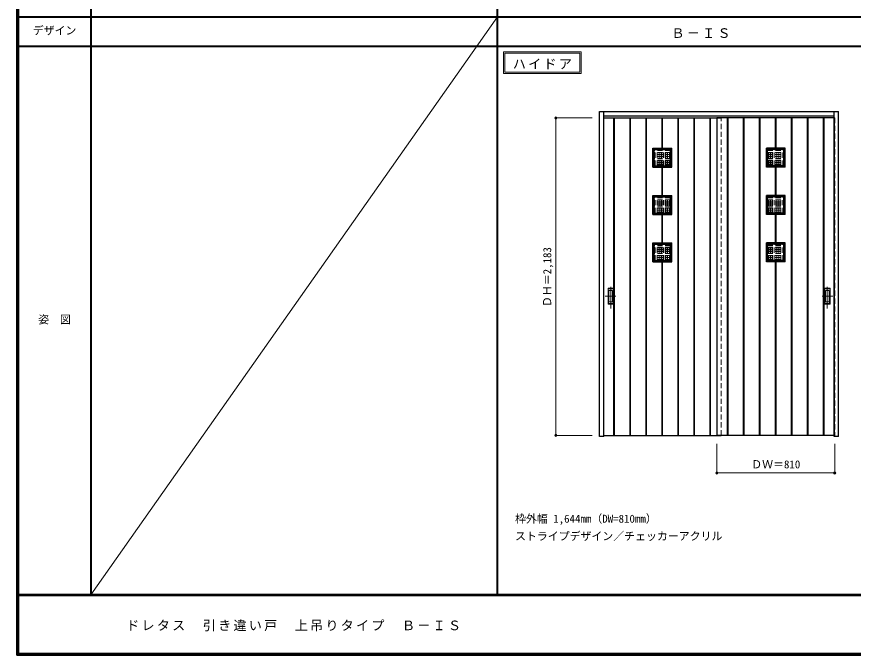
# Model space of a CAD drawing. Units: millimetres, scale not verified. Extents: x -6000 to 5700, y -4307 to 4175.
# Drawn here: x -6000 to -250, y -4205 to 186 of the extents above; entities that cross this region are included whole.
import ezdxf
from ezdxf.enums import TextEntityAlignment as Align

# ---------------------------------------------------------------- set-up
doc = ezdxf.new("R2010")
doc.units = ezdxf.units.MM
doc.header["$LTSCALE"] = 30
doc.header["$PDMODE"] = 32
doc.header["$PDSIZE"] = 15
doc.linetypes.add('CHAIN1', pattern=[8, 5, -1, 1, -1])
doc.linetypes.add('DASHED1', pattern=[1.8, 1.2, -0.6])
for name, color, linetype, lineweight in [('0-2_扉', 3, 'Continuous', 25), ('0-3_仕上げ', 7, 'Continuous', 18), ('0-4_枠', 3, 'Continuous', 25), ('0-6_引手', 7, 'Continuous', 18), ('0-A_文字', 7, 'Continuous', 18), ('0-B_寸法', 4, 'Continuous', 9), ('0-C_ハッチ', 4, 'DASHED1', 9), ('F-1_枠', 6, 'Continuous', 40), ('F-A_文字', 7, 'Continuous', 18)]:
    doc.layers.add(name, color=color, linetype=linetype, lineweight=lineweight)
doc.styles.add('ＭＳ ゴシック', font='')
doc.styles.get('ＭＳ ゴシック').set_extended_font_data('MS Gothic')

msp = doc.modelspace()

# ---------------------------------------------------------------- linework, layer by layer
at = {"layer": '0-2_扉', "color": 4, "linetype": 'DASHED1', "lineweight": 9}
for p, q in [((-1968, -509.75), (-1968, -2692.75)), ((-1965, -509.75), (-1968, -509.75)), ((-1188, -509.75), (-1188, -513.75)), ((-1158, -2692.75), (-1158, -509.75)), ((-1158, -509.75), (-1158, -513.75)), ((-381, -509.75), (-378, -509.75)), ((-378, -509.75), (-378, -2692.75)), ((-1968, -2692.75), (-1965, -2692.75)), ((-378, -2692.75), (-381, -2692.75))]:
    msp.add_line(p, q, dxfattribs=at)
at = {"layer": '0-2_扉'}
for p, q in [((-1966, -509.75), (-1158, -509.75)), ((-1188, -509.75), (-1188, -2692.75)), ((-380, -509.75), (-1188, -509.75)), ((-1966, -2692.75), (-1158, -2692.75)), ((-380, -2692.75), (-1188, -2692.75))]:
    msp.add_line(p, q, dxfattribs=at)
at = {"layer": '0-3_仕上げ', "color": 3, "lineweight": 25}
for p, q in [((-1966, -2692.75), (-1966, -509.75)), ((-1895, -2692.75), (-1895, -509.75)), ((-1891, -2692.75), (-1891, -509.75)), ((-1785, -2692.75), (-1785, -509.75)), ((-1781, -2692.75), (-1781, -509.75)), ((-1675, -2692.75), (-1675, -509.75)), ((-1671, -2692.75), (-1671, -509.75)), ((-1565, -717.75), (-1565, -509.75)), ((-1561, -717.75), (-1561, -509.75)), ((-1455, -2692.75), (-1455, -509.75)), ((-1451, -2692.75), (-1451, -509.75)), ((-1345, -2692.75), (-1345, -509.75)), ((-1341, -2692.75), (-1341, -509.75)), ((-1235, -2692.75), (-1235, -509.75)), ((-1231, -2692.75), (-1231, -509.75)), ((-1186, -2692.75), (-1186, -509.75)), ((-1115, -2692.75), (-1115, -509.75)), ((-1111, -2692.75), (-1111, -509.75)), ((-1005, -2692.75), (-1005, -509.75)), ((-1001, -2692.75), (-1001, -509.75)), ((-895, -2692.75), (-895, -509.75)), ((-891, -2692.75), (-891, -509.75)), ((-785, -717.75), (-785, -509.75)), ((-781, -717.75), (-781, -509.75)), ((-675, -2692.75), (-675, -509.75)), ((-671, -2692.75), (-671, -509.75)), ((-565, -2692.75), (-565, -509.75)), ((-561, -2692.75), (-561, -509.75)), ((-455, -2692.75), (-455, -509.75)), ((-451, -2692.75), (-451, -509.75)), ((-380, -2692.75), (-380, -509.75)), ((-1628, -717.75), (-1498, -717.75)), ((-1628, -847.75), (-1628, -717.75)), ((-1619, -726.75), (-1628, -717.75)), ((-1619, -726.75), (-1507, -726.75)), ((-1619, -838.75), (-1619, -726.75)), ((-1498, -717.75), (-1507, -726.75)), ((-1507, -838.75), (-1507, -726.75)), ((-1498, -847.75), (-1498, -717.75)), ((-718, -717.75), (-848, -717.75)), ((-848, -847.75), (-848, -717.75)), ((-848, -717.75), (-839, -726.75)), ((-727, -726.75), (-839, -726.75)), ((-839, -838.75), (-839, -726.75)), ((-727, -726.75), (-718, -717.75)), ((-727, -838.75), (-727, -726.75)), ((-718, -847.75), (-718, -717.75)), ((-1619, -838.75), (-1628, -847.75)), ((-1628, -847.75), (-1498, -847.75)), ((-1565, -1043.75), (-1565, -847.75)), ((-1561, -1043.75), (-1561, -847.75)), ((-718, -847.75), (-848, -847.75)), ((-785, -1043.75), (-785, -847.75)), ((-781, -1043.75), (-781, -847.75)), ((-727, -838.75), (-718, -847.75)), ((-1628, -1043.75), (-1498, -1043.75)), ((-1628, -1173.75), (-1628, -1043.75)), ((-1619, -1052.75), (-1628, -1043.75)), ((-1619, -1052.75), (-1507, -1052.75)), ((-1619, -1164.75), (-1619, -1052.75)), ((-1498, -1043.75), (-1507, -1052.75)), ((-1507, -1164.75), (-1507, -1052.75)), ((-1498, -1173.75), (-1498, -1043.75)), ((-718, -1043.75), (-848, -1043.75)), ((-848, -1173.75), (-848, -1043.75)), ((-848, -1043.75), (-839, -1052.75)), ((-727, -1052.75), (-839, -1052.75)), ((-839, -1164.75), (-839, -1052.75)), ((-727, -1052.75), (-718, -1043.75)), ((-727, -1164.75), (-727, -1052.75)), ((-718, -1173.75), (-718, -1043.75)), ((-1619, -1164.75), (-1628, -1173.75)), ((-1628, -1173.75), (-1498, -1173.75)), ((-1565, -1369.75), (-1565, -1173.75)), ((-1561, -1369.75), (-1561, -1173.75)), ((-718, -1173.75), (-848, -1173.75)), ((-785, -1369.75), (-785, -1173.75)), ((-781, -1369.75), (-781, -1173.75)), ((-727, -1164.75), (-718, -1173.75)), ((-1628, -1369.75), (-1498, -1369.75)), ((-1628, -1499.75), (-1628, -1369.75)), ((-1619, -1378.75), (-1628, -1369.75)), ((-1619, -1378.75), (-1507, -1378.75)), ((-1619, -1490.75), (-1619, -1378.75)), ((-1498, -1369.75), (-1507, -1378.75)), ((-1507, -1490.75), (-1507, -1378.75)), ((-1498, -1499.75), (-1498, -1369.75)), ((-718, -1369.75), (-848, -1369.75)), ((-848, -1499.75), (-848, -1369.75)), ((-848, -1369.75), (-839, -1378.75)), ((-727, -1378.75), (-839, -1378.75)), ((-839, -1490.75), (-839, -1378.75)), ((-727, -1378.75), (-718, -1369.75)), ((-727, -1490.75), (-727, -1378.75)), ((-718, -1499.75), (-718, -1369.75)), ((-1619, -1490.75), (-1628, -1499.75)), ((-727, -1490.75), (-718, -1499.75)), ((-1628, -1499.75), (-1498, -1499.75)), ((-1565, -2692.75), (-1565, -1499.75)), ((-1561, -2692.75), (-1561, -1499.75)), ((-718, -1499.75), (-848, -1499.75)), ((-785, -2692.75), (-785, -1499.75)), ((-781, -2692.75), (-781, -1499.75))]:
    msp.add_line(p, q, dxfattribs=at)
at = {"layer": '0-3_仕上げ'}
for p, q in [((-1893, -2692.75), (-1893, -509.75)), ((-1783, -2692.75), (-1783, -509.75)), ((-1673, -2692.75), (-1673, -509.75)), ((-1563, -717.75), (-1563, -509.75)), ((-1453, -2692.75), (-1453, -509.75)), ((-1343, -2692.75), (-1343, -509.75)), ((-1233, -2692.75), (-1233, -509.75)), ((-1113, -2692.75), (-1113, -509.75)), ((-1003, -2692.75), (-1003, -509.75)), ((-893, -2692.75), (-893, -509.75)), ((-783, -717.75), (-783, -509.75)), ((-673, -2692.75), (-673, -509.75)), ((-563, -2692.75), (-563, -509.75)), ((-453, -2692.75), (-453, -509.75)), ((-1563, -1043.75), (-1563, -847.75)), ((-783, -1043.75), (-783, -847.75)), ((-1563, -1369.75), (-1563, -1173.75)), ((-783, -1369.75), (-783, -1173.75)), ((-1563, -2692.75), (-1563, -1499.75)), ((-783, -2692.75), (-783, -1499.75))]:
    msp.add_line(p, q, dxfattribs=at)
at = {"layer": '0-3_仕上げ', "color": 3, "linetype": 'DASHED1', "lineweight": 25}
for p, q in [((-1626, -719.75), (-1500, -719.75)), ((-1626, -845.75), (-1626, -719.75)), ((-720, -719.75), (-846, -719.75)), ((-720, -845.75), (-720, -719.75)), ((-1626, -1045.75), (-1500, -1045.75)), ((-1626, -1171.75), (-1626, -1045.75)), ((-720, -1045.75), (-846, -1045.75)), ((-720, -1171.75), (-720, -1045.75)), ((-1626, -1371.75), (-1500, -1371.75)), ((-1626, -1497.75), (-1626, -1371.75)), ((-720, -1371.75), (-846, -1371.75)), ((-720, -1497.75), (-720, -1371.75))]:
    msp.add_line(p, q, dxfattribs=at)
for points in [[(-1626, -845.75), (-1500, -845.75), (-1500, -719.75)], [(-720, -845.75), (-846, -845.75), (-846, -719.75)], [(-1626, -1171.75), (-1500, -1171.75), (-1500, -1045.75)], [(-720, -1171.75), (-846, -1171.75), (-846, -1045.75)], [(-1626, -1497.75), (-1500, -1497.75), (-1500, -1371.75)], [(-720, -1497.75), (-846, -1497.75), (-846, -1371.75)]]:
    msp.add_lwpolyline(points, dxfattribs=at)
at = {"layer": '0-3_仕上げ', "color": 3, "lineweight": 25}
for points in [[(-1619, -838.75), (-1507, -838.75), (-1498, -847.75)], [(-727, -838.75), (-839, -838.75), (-848, -847.75)], [(-1619, -1164.75), (-1507, -1164.75), (-1498, -1173.75)], [(-727, -1164.75), (-839, -1164.75), (-848, -1173.75)], [(-1619, -1490.75), (-1507, -1490.75), (-1498, -1499.75)], [(-727, -1490.75), (-839, -1490.75), (-848, -1499.75)]]:
    msp.add_lwpolyline(points, dxfattribs=at)
at = {"layer": '0-4_枠'}
for p, q in [((-1995, -2701.25), (-1995, -466.25)), ((-1995, -466.25), (-351, -466.25)), ((-1965, -2701.25), (-1965, -466.25)), ((-1965, -496.25), (-381, -496.25)), ((-381, -2692.21), (-381, -466.25)), ((-351, -2701.25), (-351, -466.25)), ((-1965, -2701.25), (-1995, -2701.25)), ((-381, -2692.55), (-381, -2692.21))]:
    msp.add_line(p, q, dxfattribs=at)
msp.add_lwpolyline([(-351, -2701.25), (-381, -2701.25), (-381, -2692.55)], dxfattribs=at)
at = {"layer": '0-6_引手', "linetype": 'CHAIN1'}
for p, q in [((-1917, -1820.48), (-1917, -1649.63)), ((-429, -1820.48), (-429, -1649.63)), ((-1955.07, -1735.25), (-1882.56, -1735.25)), ((-390.93, -1735.25), (-463.44, -1735.25))]:
    msp.add_line(p, q, dxfattribs=at)
at = {"layer": '0-6_引手'}
for p, q in [((-1936, -1680.25), (-1898, -1680.25)), ((-1936, -1790.25), (-1936, -1680.25)), ((-1929.5, -1696.25), (-1904.5, -1696.25)), ((-1929.5, -1774.25), (-1929.5, -1696.25)), ((-1904.5, -1774.25), (-1904.5, -1696.25)), ((-1898, -1790.25), (-1898, -1680.25)), ((-410, -1680.25), (-448, -1680.25)), ((-448, -1790.25), (-448, -1680.25)), ((-416.5, -1696.25), (-441.5, -1696.25)), ((-441.5, -1774.25), (-441.5, -1696.25)), ((-416.5, -1774.25), (-416.5, -1696.25)), ((-410, -1790.25), (-410, -1680.25)), ((-1929.5, -1774.25), (-1904.5, -1774.25)), ((-416.5, -1774.25), (-441.5, -1774.25)), ((-1936, -1790.25), (-1898, -1790.25)), ((-410, -1790.25), (-448, -1790.25))]:
    msp.add_line(p, q, dxfattribs=at)
at = {"layer": '0-6_引手', "linetype": 'DASHED1'}
for p, q in [((-1901, -1786.25), (-1901, -1684.25)), ((-445, -1786.25), (-445, -1684.25)), ((-1933, -1786.25), (-1901, -1786.25)), ((-413, -1786.25), (-445, -1786.25))]:
    msp.add_line(p, q, dxfattribs=at)
for points in [[(-1933, -1786.25), (-1933, -1684.25), (-1901, -1684.25)], [(-413, -1786.25), (-413, -1684.25), (-445, -1684.25)]]:
    msp.add_lwpolyline(points, dxfattribs=at)
at = {"layer": '0-A_文字'}
for p, q in [((-2655, -55.5), (-2655, -205.5)), ((-2645, -65.5), (-2130.67, -65.5)), ((-2130.67, -65.5), (-2130.67, -195.5)), ((-2655, -205.5), (-2120.67, -205.5))]:
    msp.add_line(p, q, dxfattribs=at)
for points in [[(-2655, -55.5), (-2120.67, -55.5), (-2120.67, -205.5)], [(-2645, -65.5), (-2645, -195.5), (-2130.67, -195.5)]]:
    msp.add_lwpolyline(points, dxfattribs=at)
at = {"layer": '0-B_寸法'}
for p, q in [((-2295, -509.75), (-2045, -509.75)), ((-2295, -509.75), (-2295, -2692.75)), ((-2295, -2692.75), (-2045, -2692.75)), ((-1188, -2951.25), (-1188, -2751.25)), ((-378, -2951.25), (-378, -2751.25)), ((-1188, -2951.25), (-378, -2951.25))]:
    msp.add_line(p, q, dxfattribs=at)
at = {"layer": '0-B_寸法', "color": 7}
for p in [(-2295, -509.75), (-2295, -2692.75), (-1188, -2951.25), (-378, -2951.25)]:
    msp.add_point(p, dxfattribs=at)
at = {"layer": '0-C_ハッチ'}
for p, q in [((-1507, -733.25), (-1619, -733.25)), ((-1507, -734.25), (-1619, -734.25)), ((-1507, -747.25), (-1619, -747.25)), ((-1612.5, -838.75), (-1612.5, -726.75)), ((-1611.5, -838.75), (-1611.5, -726.75)), ((-1598.5, -838.75), (-1598.5, -726.75)), ((-1597.5, -838.75), (-1597.5, -726.75)), ((-1584.5, -838.75), (-1584.5, -726.75)), ((-1583.5, -838.75), (-1583.5, -726.75)), ((-1570.5, -838.75), (-1570.5, -726.75)), ((-1569.5, -838.75), (-1569.5, -726.75)), ((-1556.5, -838.75), (-1556.5, -726.75)), ((-1555.5, -838.75), (-1555.5, -726.75)), ((-1542.5, -838.75), (-1542.5, -726.75)), ((-1541.5, -838.75), (-1541.5, -726.75)), ((-1528.5, -838.75), (-1528.5, -726.75)), ((-1527.5, -838.75), (-1527.5, -726.75)), ((-1514.5, -838.75), (-1514.5, -726.75)), ((-1513.5, -838.75), (-1513.5, -726.75)), ((-839, -733.25), (-727, -733.25)), ((-839, -734.25), (-727, -734.25)), ((-839, -747.25), (-727, -747.25)), ((-832.5, -838.75), (-832.5, -726.75)), ((-831.5, -838.75), (-831.5, -726.75)), ((-818.5, -838.75), (-818.5, -726.75)), ((-817.5, -838.75), (-817.5, -726.75)), ((-804.5, -838.75), (-804.5, -726.75)), ((-803.5, -838.75), (-803.5, -726.75)), ((-790.5, -838.75), (-790.5, -726.75)), ((-789.5, -838.75), (-789.5, -726.75)), ((-776.5, -838.75), (-776.5, -726.75)), ((-775.5, -838.75), (-775.5, -726.75)), ((-762.5, -838.75), (-762.5, -726.75)), ((-761.5, -838.75), (-761.5, -726.75)), ((-748.5, -838.75), (-748.5, -726.75)), ((-747.5, -838.75), (-747.5, -726.75)), ((-734.5, -838.75), (-734.5, -726.75)), ((-733.5, -838.75), (-733.5, -726.75)), ((-1507, -748.25), (-1619, -748.25)), ((-1507, -761.25), (-1619, -761.25)), ((-1507, -762.25), (-1619, -762.25)), ((-1507, -775.25), (-1619, -775.25)), ((-1507, -776.25), (-1619, -776.25)), ((-1507, -789.25), (-1619, -789.25)), ((-1507, -790.25), (-1619, -790.25)), ((-1507, -803.25), (-1619, -803.25)), ((-1507, -804.25), (-1619, -804.25)), ((-839, -748.25), (-727, -748.25)), ((-839, -761.25), (-727, -761.25)), ((-839, -762.25), (-727, -762.25)), ((-839, -775.25), (-727, -775.25)), ((-839, -776.25), (-727, -776.25)), ((-839, -789.25), (-727, -789.25)), ((-839, -790.25), (-727, -790.25)), ((-839, -803.25), (-727, -803.25)), ((-839, -804.25), (-727, -804.25)), ((-1507, -817.25), (-1619, -817.25)), ((-1507, -818.25), (-1619, -818.25)), ((-1507, -831.25), (-1619, -831.25)), ((-1507, -832.25), (-1619, -832.25)), ((-839, -817.25), (-727, -817.25)), ((-839, -818.25), (-727, -818.25)), ((-839, -831.25), (-727, -831.25)), ((-839, -832.25), (-727, -832.25)), ((-1507, -1059.25), (-1619, -1059.25)), ((-1507, -1060.25), (-1619, -1060.25)), ((-1507, -1073.25), (-1619, -1073.25)), ((-1507, -1074.25), (-1619, -1074.25)), ((-1507, -1087.25), (-1619, -1087.25)), ((-1507, -1088.25), (-1619, -1088.25)), ((-1612.5, -1164.75), (-1612.5, -1052.75)), ((-1611.5, -1164.75), (-1611.5, -1052.75)), ((-1598.5, -1164.75), (-1598.5, -1052.75)), ((-1597.5, -1164.75), (-1597.5, -1052.75)), ((-1584.5, -1164.75), (-1584.5, -1052.75)), ((-1583.5, -1164.75), (-1583.5, -1052.75)), ((-1570.5, -1164.75), (-1570.5, -1052.75)), ((-1569.5, -1164.75), (-1569.5, -1052.75)), ((-1556.5, -1164.75), (-1556.5, -1052.75)), ((-1555.5, -1164.75), (-1555.5, -1052.75)), ((-1542.5, -1164.75), (-1542.5, -1052.75)), ((-1541.5, -1164.75), (-1541.5, -1052.75)), ((-1528.5, -1164.75), (-1528.5, -1052.75)), ((-1527.5, -1164.75), (-1527.5, -1052.75)), ((-1514.5, -1164.75), (-1514.5, -1052.75)), ((-1513.5, -1164.75), (-1513.5, -1052.75)), ((-839, -1059.25), (-727, -1059.25)), ((-839, -1060.25), (-727, -1060.25)), ((-839, -1073.25), (-727, -1073.25)), ((-839, -1074.25), (-727, -1074.25)), ((-839, -1087.25), (-727, -1087.25)), ((-839, -1088.25), (-727, -1088.25)), ((-832.5, -1164.75), (-832.5, -1052.75)), ((-831.5, -1164.75), (-831.5, -1052.75)), ((-818.5, -1164.75), (-818.5, -1052.75)), ((-817.5, -1164.75), (-817.5, -1052.75)), ((-804.5, -1164.75), (-804.5, -1052.75)), ((-803.5, -1164.75), (-803.5, -1052.75)), ((-790.5, -1164.75), (-790.5, -1052.75)), ((-789.5, -1164.75), (-789.5, -1052.75)), ((-776.5, -1164.75), (-776.5, -1052.75)), ((-775.5, -1164.75), (-775.5, -1052.75)), ((-762.5, -1164.75), (-762.5, -1052.75)), ((-761.5, -1164.75), (-761.5, -1052.75)), ((-748.5, -1164.75), (-748.5, -1052.75)), ((-747.5, -1164.75), (-747.5, -1052.75)), ((-734.5, -1164.75), (-734.5, -1052.75)), ((-733.5, -1164.75), (-733.5, -1052.75)), ((-1507, -1101.25), (-1619, -1101.25)), ((-1507, -1102.25), (-1619, -1102.25)), ((-1507, -1115.25), (-1619, -1115.25)), ((-1507, -1116.25), (-1619, -1116.25)), ((-1507, -1129.25), (-1619, -1129.25)), ((-1507, -1130.25), (-1619, -1130.25)), ((-1507, -1143.25), (-1619, -1143.25)), ((-1507, -1144.25), (-1619, -1144.25)), ((-839, -1101.25), (-727, -1101.25)), ((-839, -1102.25), (-727, -1102.25)), ((-839, -1115.25), (-727, -1115.25)), ((-839, -1116.25), (-727, -1116.25)), ((-839, -1129.25), (-727, -1129.25)), ((-839, -1130.25), (-727, -1130.25)), ((-839, -1143.25), (-727, -1143.25)), ((-839, -1144.25), (-727, -1144.25)), ((-1507, -1157.25), (-1619, -1157.25)), ((-1507, -1158.25), (-1619, -1158.25)), ((-839, -1157.25), (-727, -1157.25)), ((-839, -1158.25), (-727, -1158.25)), ((-1612.5, -1490.75), (-1612.5, -1378.75)), ((-1611.5, -1490.75), (-1611.5, -1378.75)), ((-1598.5, -1490.75), (-1598.5, -1378.75)), ((-1597.5, -1490.75), (-1597.5, -1378.75)), ((-1584.5, -1490.75), (-1584.5, -1378.75)), ((-1583.5, -1490.75), (-1583.5, -1378.75)), ((-1570.5, -1490.75), (-1570.5, -1378.75)), ((-1569.5, -1490.75), (-1569.5, -1378.75)), ((-1556.5, -1490.75), (-1556.5, -1378.75)), ((-1555.5, -1490.75), (-1555.5, -1378.75)), ((-1542.5, -1490.75), (-1542.5, -1378.75)), ((-1541.5, -1490.75), (-1541.5, -1378.75)), ((-1528.5, -1490.75), (-1528.5, -1378.75)), ((-1527.5, -1490.75), (-1527.5, -1378.75)), ((-1514.5, -1490.75), (-1514.5, -1378.75)), ((-1513.5, -1490.75), (-1513.5, -1378.75)), ((-832.5, -1490.75), (-832.5, -1378.75)), ((-831.5, -1490.75), (-831.5, -1378.75)), ((-818.5, -1490.75), (-818.5, -1378.75)), ((-817.5, -1490.75), (-817.5, -1378.75)), ((-804.5, -1490.75), (-804.5, -1378.75)), ((-803.5, -1490.75), (-803.5, -1378.75)), ((-790.5, -1490.75), (-790.5, -1378.75)), ((-789.5, -1490.75), (-789.5, -1378.75)), ((-776.5, -1490.75), (-776.5, -1378.75)), ((-775.5, -1490.75), (-775.5, -1378.75)), ((-762.5, -1490.75), (-762.5, -1378.75)), ((-761.5, -1490.75), (-761.5, -1378.75)), ((-748.5, -1490.75), (-748.5, -1378.75)), ((-747.5, -1490.75), (-747.5, -1378.75)), ((-734.5, -1490.75), (-734.5, -1378.75)), ((-733.5, -1490.75), (-733.5, -1378.75)), ((-1507, -1385.25), (-1619, -1385.25)), ((-1507, -1386.25), (-1619, -1386.25)), ((-1507, -1399.25), (-1619, -1399.25)), ((-1507, -1400.25), (-1619, -1400.25)), ((-1507, -1413.25), (-1619, -1413.25)), ((-1507, -1414.25), (-1619, -1414.25)), ((-1507, -1427.25), (-1619, -1427.25)), ((-1507, -1428.25), (-1619, -1428.25)), ((-839, -1385.25), (-727, -1385.25)), ((-839, -1386.25), (-727, -1386.25)), ((-839, -1399.25), (-727, -1399.25)), ((-839, -1400.25), (-727, -1400.25)), ((-839, -1413.25), (-727, -1413.25)), ((-839, -1414.25), (-727, -1414.25)), ((-839, -1427.25), (-727, -1427.25)), ((-839, -1428.25), (-727, -1428.25)), ((-1507, -1441.25), (-1619, -1441.25)), ((-1507, -1442.25), (-1619, -1442.25)), ((-1507, -1455.25), (-1619, -1455.25)), ((-1507, -1456.25), (-1619, -1456.25)), ((-1507, -1469.25), (-1619, -1469.25)), ((-1507, -1470.25), (-1619, -1470.25)), ((-1507, -1483.25), (-1619, -1483.25)), ((-1507, -1484.25), (-1619, -1484.25)), ((-839, -1441.25), (-727, -1441.25)), ((-839, -1442.25), (-727, -1442.25)), ((-839, -1455.25), (-727, -1455.25)), ((-839, -1456.25), (-727, -1456.25)), ((-839, -1469.25), (-727, -1469.25)), ((-839, -1470.25), (-727, -1470.25)), ((-839, -1483.25), (-727, -1483.25)), ((-839, -1484.25), (-727, -1484.25))]:
    msp.add_line(p, q, dxfattribs=at)
at = {"layer": 'F-1_枠'}
for p, q in [((-6000, 4175), (-6000, -4205)), ((-5995, 4175), (-5995, -4205)), ((-5990, 4175), (-5990, -4205)), ((-5490, 4175), (-5490, -3790)), ((-2695, -3790), (-2695, 4175)), ((-6000, 184.5), (5700, 184.5)), ((-6000, -15.5), (5700, -15.5)), ((5700, -3790), (-6000, -3790)), ((5700, -3795), (-6000, -3795)), ((5700, -4195), (-6000, -4195)), ((5700, -4200), (-6000, -4200)), ((5700, -4205), (-6000, -4205))]:
    msp.add_line(p, q, dxfattribs=at)
at = {"layer": 'F-A_文字'}
msp.add_line((-2695, 184.5), (-5490, -3790), dxfattribs=at)

# ---------------------------------------------------------------- texts
at = {"layer": '0-A_文字', "style": 'ＭＳ ゴシック'}
for s, p in [('枠外幅 1,644mm（DW=810mm）', (-2575, -3310)), ('ストライプデザイン／チェッカーアクリル', (-2575, -3430))]:
    msp.add_text(s, height=54.99, dxfattribs=at).set_placement(p, align=Align.BOTTOM_LEFT)
at = {"layer": '0-A_文字', "char_height": 65.98, "attachment_point": 7, "style": 'ＭＳ ゴシック'}
for s, insert in [('\\T1.17;Ｂ－ＩＳ', (-1500, 39.5)), ('\\T1.17;ハイドア', (-2590.34, -175.5))]:
    msp.add_mtext(s, dxfattribs=dict(at, insert=insert))
at = {"layer": '0-B_寸法', "color": 7, "style": 'ＭＳ ゴシック'}
msp.add_text('ＤＨ＝2,183', height=54.99, rotation=90, dxfattribs=at).set_placement((-2310, -1810.5), align=Align.BOTTOM_LEFT)
msp.add_text('ＤＷ＝810', height=54.99, dxfattribs=at).set_placement((-951.75, -2936.25), align=Align.BOTTOM_LEFT)
at = {"layer": 'F-A_文字', "style": 'ＭＳ ゴシック'}
for s, p in [('デザイン', (-5890, 47)), ('姿\u3000図', (-5852.5, -1940.25))]:
    msp.add_text(s, height=54.99, dxfattribs=at).set_placement(p, align=Align.BOTTOM_LEFT)
at = {"layer": 'F-A_文字', "insert": (-5247.55, -4040), "char_height": 65.98, "attachment_point": 7, "style": 'ＭＳ ゴシック'}
msp.add_mtext('\\T1.17;ドレタス\u3000引き違い戸\u3000上吊りタイプ\u3000Ｂ－ＩＳ', dxfattribs=at)

doc.saveas('drawing.dxf')
